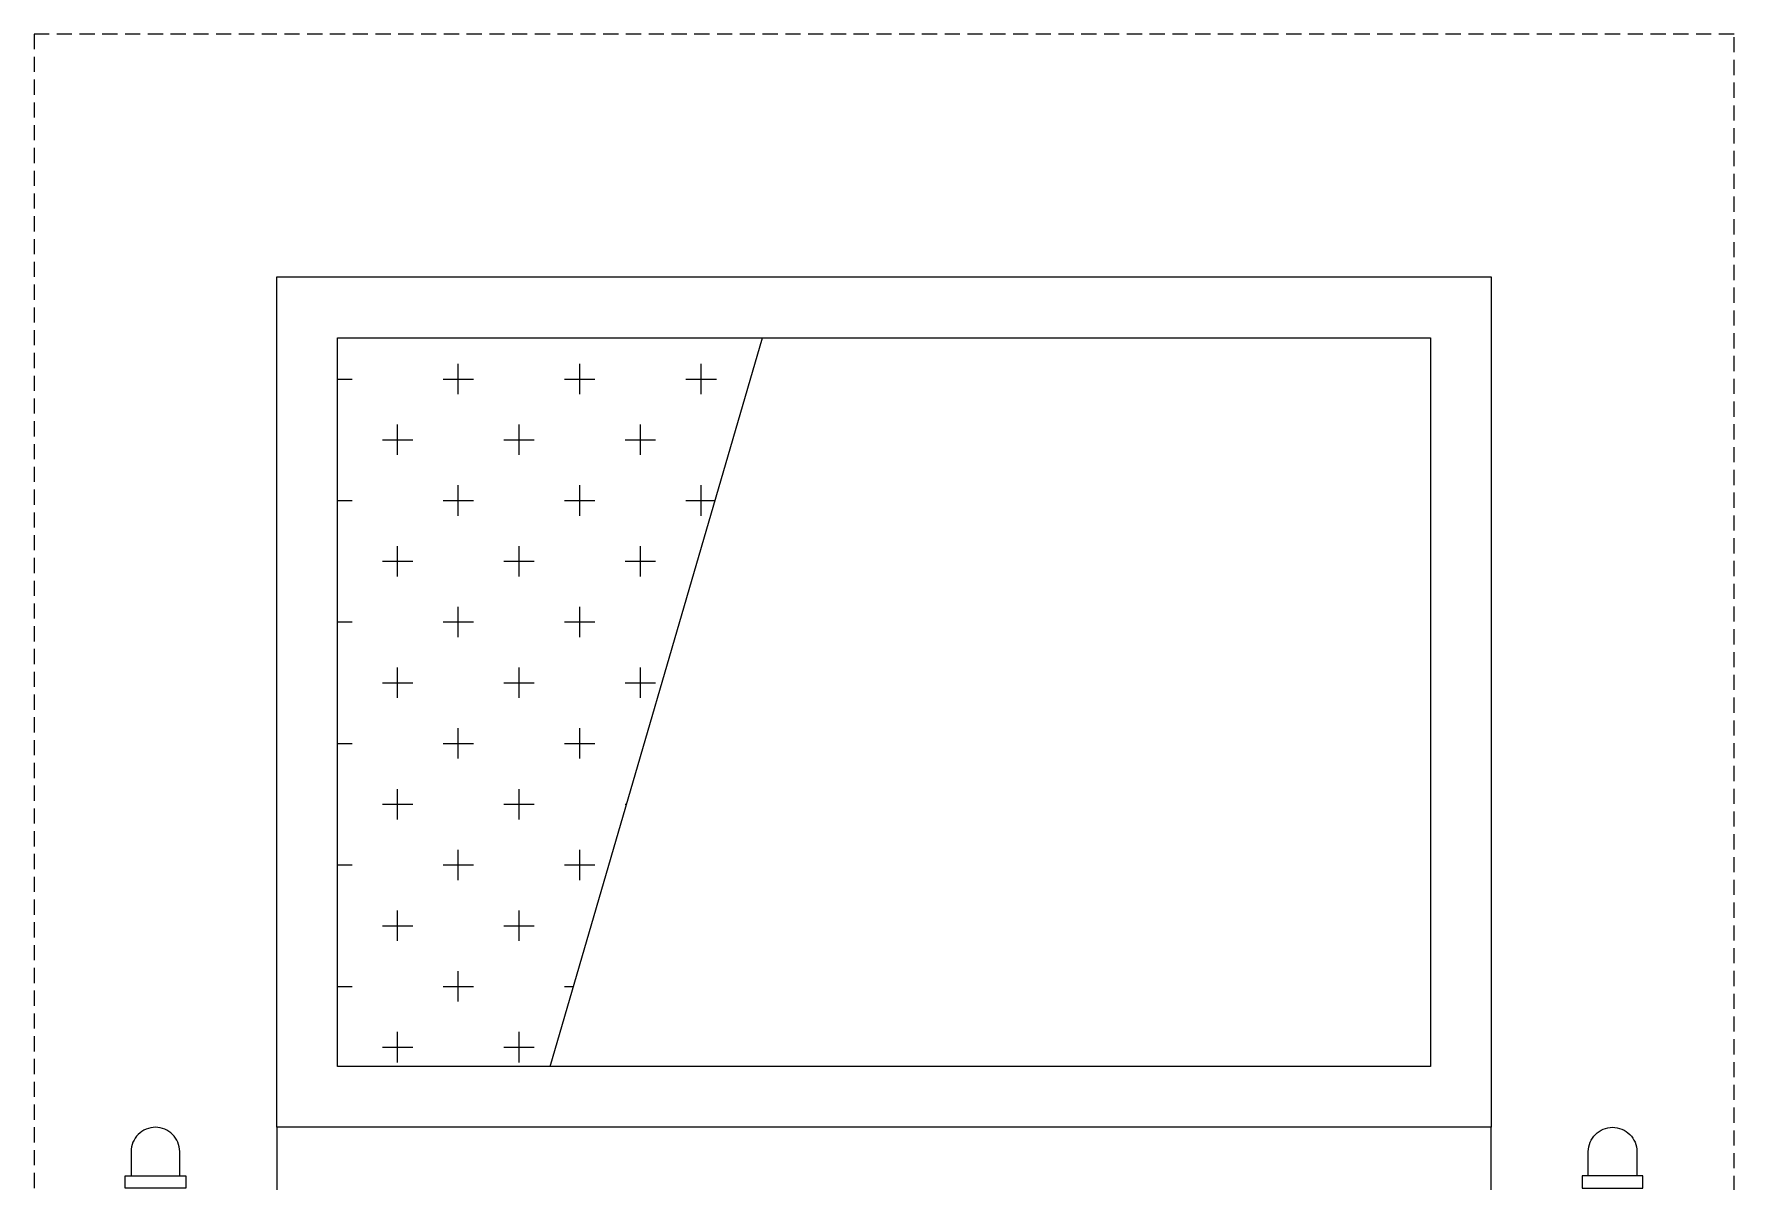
# Model space of a CAD drawing. Header units: millimetres. Extents: x -18806 to 201070, y -25046 to 92854.
# Drawn here: x 166193 to 167593, y -7687 to -6742 of the extents above; entities that cross this region are included whole.
import ezdxf

# ---------------------------------------------------------------- set-up
doc = ezdxf.new("R2010")
doc.units = ezdxf.units.MM
doc.header["$LTSCALE"] = 50
doc.linetypes.add('DASHDOT', pattern=[1, 0.5, -0.25, 0, -0.25])
doc.linetypes.add('HIDDEN', pattern=[0.375, 0.25, -0.125])
for name, color, linetype in [('LAYA', 8, 'Continuous'), ('LAYC', 4, 'Continuous'), ('LAYH', 7, 'Continuous')]:
    doc.layers.add(name, color=color, linetype=linetype)

# ---------------------------------------------------------------- blocks, each defined once
blk = doc.blocks.new('Fg_460')
at = {"layer": 'LAYA'}
for points in [[(-1.39, 1.075), (-1.39, 1.125), (-1.4, 1.125), (-1.4, 1.075)], [(-1.39, -0.075), (-1.39, -0.125), (-1.4, -0.125), (-1.4, -0.075)]]:
    blk.add_lwpolyline(points, close=True, dxfattribs=at)
for points in [[(-1.4, 1.08), (-1.42, 1.08, -0.414214), (-1.44, 1.1), (-1.44, 1.1, -0.414214), (-1.42, 1.12), (-1.4, 1.12)], [(-1.4, -0.08), (-1.42, -0.08, 0.414214), (-1.44, -0.1), (-1.44, -0.1, 0.414214), (-1.42, -0.12), (-1.4, -0.12)]]:
    blk.add_lwpolyline(points, format="xyb", dxfattribs=at)
at = {"layer": 'LAYC'}
blk.add_lwpolyline([(0, 0), (0, 1), (-1.44, 1), (-1.44, 0)], close=True, dxfattribs=at)
blk = doc.blocks.new('BM-100')
at = {"layer": 'LAYA'}
h = blk.add_hatch(dxfattribs=at)
h.set_pattern_fill('CROSS', color=256, scale=0.2, style=0)
h.set_pattern_definition([(0, (-214.419904, -145.07594), (0.05, 0.05), [0.025, -0.075]), (90, (-214.407404, -145.08844), (-0.05, 0.05), [0.025, -0.075])])
h.paths.add_polyline_path([(-0.6, 0.65), (-0.95, 0.65), (-0.95, 0.05), (-0.775, 0.05)])
at = {"layer": 'LAYA', "linetype": 'DASHDOT', "ltscale": 0.3}
blk.add_line((-0.775, 0.05), (-0.6, 0.65), dxfattribs=at)
at = {"layer": 'LAYA'}
blk.add_lwpolyline([(-0.95, 0.65), (-0.05, 0.65), (-0.05, 0.05), (-0.95, 0.05)], close=True, dxfattribs=at)
at = {"layer": 'LAYC'}
blk.add_lwpolyline([(-1, 0.7), (0, 0.7), (0, 0), (-1, 0)], close=True, dxfattribs=at)

msp = doc.modelspace()

# ---------------------------------------------------------------- linework, layer by layer
at = {"layer": 'LAYC', "linetype": 'HIDDEN'}
msp.add_lwpolyline([(167593.212, -12081.879), (167593.212, -6741.879), (166193.212, -6741.879), (166193.212, -12081.879)], close=True, dxfattribs=at)

# ---------------------------------------------------------------- block references
at = {"layer": 'LAYC', "xscale": 1000, "yscale": 1000, "zscale": 1000}
msp.add_blockref('BM-100', (167393.212, -7641.879), dxfattribs=at)
at = {"layer": 'LAYH', "xscale": 1000, "yscale": 1000, "zscale": 1000, "rotation": 270}
msp.add_blockref('Fg_460', (166393.212, -9081.879), dxfattribs=at)

doc.saveas('drawing.dxf')
